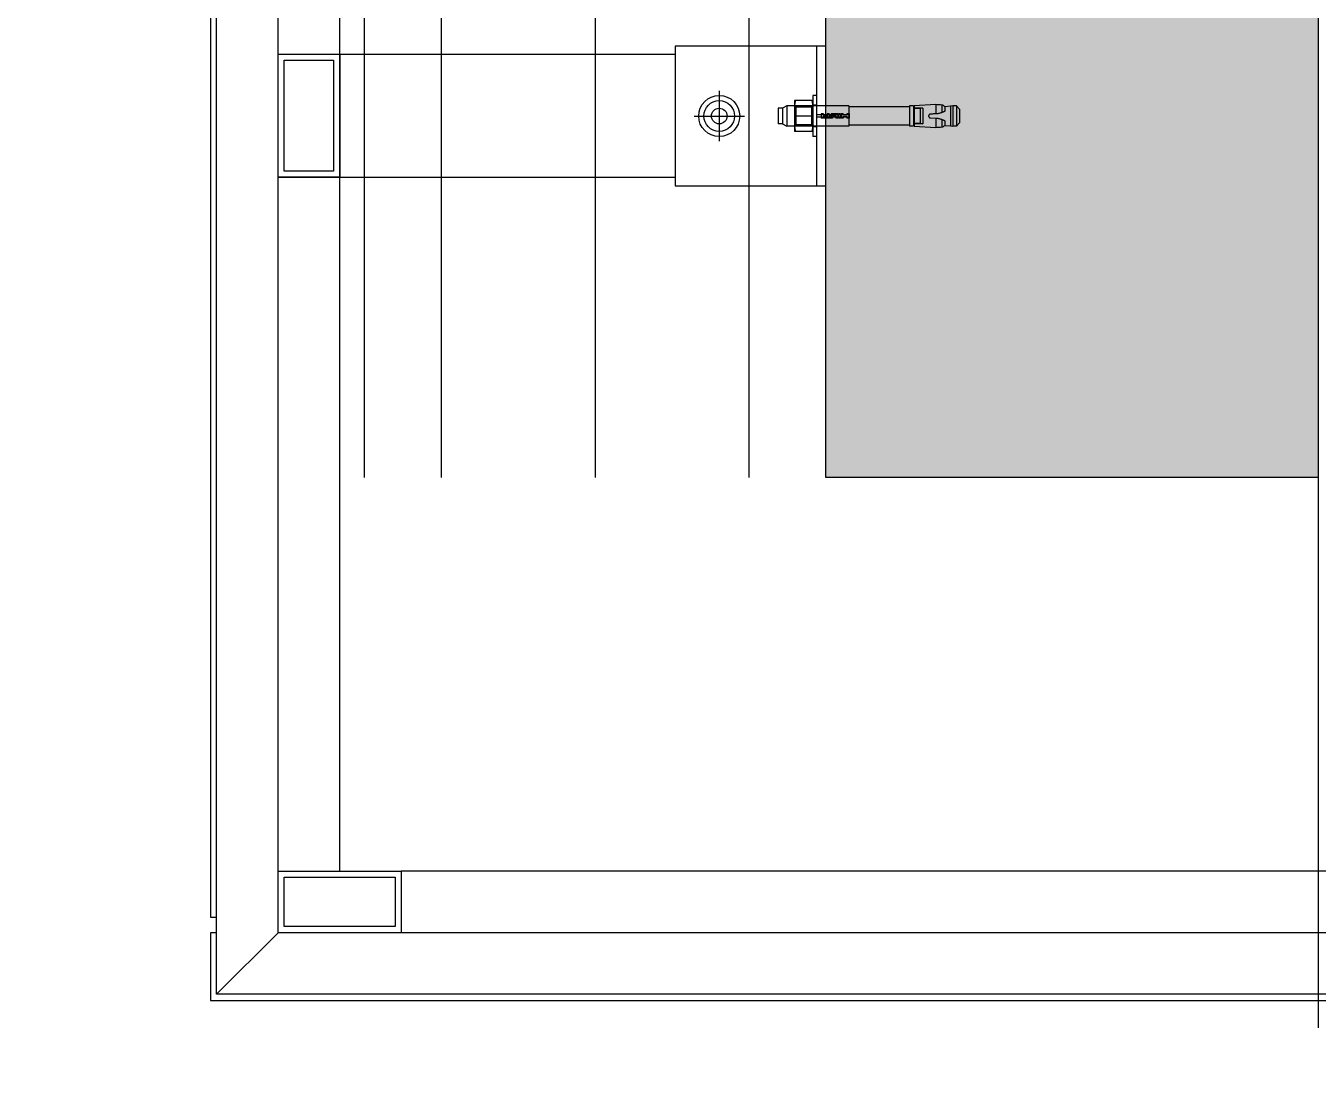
# Model space of a CAD drawing. Header units: inches. Extents: x 21 to 32698, y 13 to 3712.
# Drawn here: x 25453.71 to 25495.71, y 901.87 to 936.46 of the extents above; entities that cross this region are included whole.
import ezdxf

# ---------------------------------------------------------------- set-up
doc = ezdxf.new("R2010")
doc.units = ezdxf.units.IN
doc.header["$MEASUREMENT"] = 0
doc.linetypes.add('Centre', pattern=[3.175, 0.635, -0.47625, 1.5875, -0.47625])
for name, color, linetype, lineweight in [('Z_MİM_-KM-ALUMINIUM-09', 8, 'Continuous', 25), ('Z_MİM_-KM-FLOR-LEVL-2', 8, 'Centre', 25), ('Z_MİM_-KM-Gor-05', 8, 'Continuous', 25), ('Z_MİM_-KM-IRON-09', 8, 'Continuous', 25), ('Z_MİM_-KM-IZO-THERMAL', 8, 'Continuous', 25), ('Z_MİM_-KM-IZO-THERMAL-ROCKWOOL', 8, 'BATTING', 25), ('Z_MİM_-KM-PATTERN-00', 8, 'Continuous', 25), ('Z_MİM_-KM-STEEL-09', 8, 'Continuous', 25), ('Z_MİM_-KM-STRC-CONCRETE', 8, 'Continuous', 25), ('Z_MİM_-KM-WALL-PLASTER', 8, 'Continuous', 25), ('Z_MİM_00', 8, 'Continuous', 25)]:
    doc.layers.add(name, color=color, linetype=linetype, lineweight=lineweight)
doc.linetypes.add('BATTING', pattern='A,0.00254,-2.54,[134,ltypeshp.shx,S=2.54,R=0,X=-2.54,Y=0],-5.08,[134,ltypeshp.shx,S=2.54,R=180,X=2.54,Y=0],-2.54', length=10.16254)

# ---------------------------------------------------------------- blocks, each defined once
blk = doc.blocks.new('-KM_Çatı A Kesiti')
at = {"layer": 'Z_MİM_-KM-ALUMINIUM-09'}
blk.add_line((1745.092, -33.8, -0.011), (1747.092, -35.8, -0.011), dxfattribs=at)
for points, elevation in [([(1745.092, -35.8), (1745.092, -36), (1747.292, -36), (1747.292, 102.87), (1742.992, 102.87), (1742.992, 106.489), (1742.792, 106.489), (1742.792, 102.67), (1747.092, 102.67), (1747.092, -35.8), (1640.501, -35.8)], 0.006), ([(1640.501, -35.8), (1640.501, -36), (1744.592, -36), (1744.592, -35.8)], -0.005)]:
    blk.add_lwpolyline(points, dxfattribs=dict(at, elevation=elevation))
at = {"layer": 'Z_MİM_-KM-Gor-05'}
for p, q in [((1718.22, -11.758, 0.003), (1718.324, -11.654, 0.003)), ((1718.22, -11.758, 0.003), (1718.22, -11.878, 0.003)), ((1718.22, -11.758, 0.003), (1718.882, -11.758, 0.003)), ((1718.22, -11.758, 0.003), (1718.882, -11.758, 0.003)), ((1718.324, -11.654, 0.003), (1718.778, -11.654, 0.003)), ((1718.778, -11.654, 0.003), (1718.882, -11.758, 0.003)), ((1718.882, -11.758, 0.003), (1718.882, -11.878, 0.003)), ((1718.22, -11.878, 0.003), (1718.882, -11.878, 0.003)), ((1718.22, -11.878, 0.003), (1718.235, -11.954, 0.003)), ((1718.22, -11.878, 0.003), (1718.882, -11.878, 0.003)), ((1718.235, -11.954, 0.003), (1718.867, -11.954, 0.003)), ((1718.235, -11.954, 0.003), (1718.248, -12.131, 0.003)), ((1718.235, -11.954, 0.003), (1718.867, -11.954, 0.003)), ((1718.248, -12.131, 0.003), (1718.392, -12.131, 0.003)), ((1718.248, -12.131, 0.003), (1718.392, -12.131, 0.003)), ((1718.392, -12.131, 0.003), (1718.394, -12.133, 0.003)), ((1718.394, -12.133, 0.003), (1718.396, -12.135, 0.003)), ((1718.396, -12.135, 0.003), (1718.398, -12.137, 0.003)), ((1718.398, -12.137, 0.003), (1718.4, -12.139, 0.003)), ((1718.4, -12.139, 0.003), (1718.401, -12.141, 0.003)), ((1718.401, -12.141, 0.003), (1718.403, -12.144, 0.003)), ((1718.403, -12.144, 0.003), (1718.405, -12.146, 0.003)), ((1718.405, -12.146, 0.003), (1718.408, -12.153, 0.003)), ((1718.408, -12.153, 0.003), (1718.411, -12.16, 0.003)), ((1718.411, -12.16, 0.003), (1718.414, -12.167, 0.003)), ((1718.414, -12.167, 0.003), (1718.418, -12.175, 0.003)), ((1718.418, -12.175, 0.003), (1718.421, -12.183, 0.003)), ((1718.679, -12.187, 0.003), (1718.682, -12.179, 0.003)), ((1718.682, -12.179, 0.003), (1718.685, -12.172, 0.003)), ((1718.685, -12.172, 0.003), (1718.688, -12.165, 0.003)), ((1718.688, -12.165, 0.003), (1718.691, -12.158, 0.003)), ((1718.691, -12.158, 0.003), (1718.694, -12.152, 0.003)), ((1718.694, -12.152, 0.003), (1718.696, -12.146, 0.003)), ((1718.696, -12.146, 0.003), (1718.698, -12.144, 0.003)), ((1718.698, -12.144, 0.003), (1718.7, -12.141, 0.003)), ((1718.7, -12.141, 0.003), (1718.702, -12.139, 0.003)), ((1718.702, -12.139, 0.003), (1718.704, -12.137, 0.003)), ((1718.704, -12.137, 0.003), (1718.706, -12.135, 0.003)), ((1718.706, -12.135, 0.003), (1718.708, -12.133, 0.003)), ((1718.708, -12.133, 0.003), (1718.71, -12.131, 0.003)), ((1718.71, -12.131, 0.003), (1718.854, -12.131, 0.003)), ((1718.71, -12.131, 0.003), (1718.854, -12.131, 0.003)), ((1718.854, -12.131, 0.003), (1718.867, -11.954, 0.003)), ((1718.867, -11.954, 0.003), (1718.882, -11.878, 0.003)), ((1718.182, -12.429, 0.003), (1718.219, -13.133, 0.003)), ((1718.182, -12.429, 0.003), (1718.481, -12.429, 0.003)), ((1718.182, -12.429, 0.003), (1718.481, -12.429, 0.003)), ((1718.197, -12.227, 0.003), (1718.438, -12.227, 0.003)), ((1718.197, -12.227, 0.003), (1718.438, -12.227, 0.003)), ((1718.421, -12.183, 0.003), (1718.424, -12.191, 0.003)), ((1718.424, -12.191, 0.003), (1718.428, -12.2, 0.003)), ((1718.428, -12.2, 0.003), (1718.431, -12.209, 0.003)), ((1718.431, -12.209, 0.003), (1718.435, -12.218, 0.003)), ((1718.435, -12.218, 0.003), (1718.438, -12.227, 0.003)), ((1718.438, -12.227, 0.003), (1718.444, -12.245, 0.003)), ((1718.444, -12.245, 0.003), (1718.451, -12.263, 0.003)), ((1718.451, -12.263, 0.003), (1718.456, -12.281, 0.003)), ((1718.456, -12.281, 0.003), (1718.462, -12.3, 0.003)), ((1718.462, -12.3, 0.003), (1718.467, -12.318, 0.003)), ((1718.467, -12.318, 0.003), (1718.472, -12.337, 0.003)), ((1718.472, -12.337, 0.003), (1718.477, -12.356, 0.003)), ((1718.477, -12.356, 0.003), (1718.477, -12.366, 0.003)), ((1718.477, -12.366, 0.003), (1718.478, -12.377, 0.003)), ((1718.478, -12.377, 0.003), (1718.479, -12.398, 0.003)), ((1718.479, -12.398, 0.003), (1718.48, -12.408, 0.003)), ((1718.48, -12.408, 0.003), (1718.48, -12.418, 0.003)), ((1718.48, -12.418, 0.003), (1718.485, -12.504, 0.003)), ((1718.485, -12.504, 0.003), (1718.486, -12.529, 0.003)), ((1718.486, -12.529, 0.003), (1718.487, -12.554, 0.003)), ((1718.487, -12.554, 0.003), (1718.489, -12.579, 0.003)), ((1718.489, -12.579, 0.003), (1718.49, -12.604, 0.003)), ((1718.612, -12.604, 0.003), (1718.622, -12.408, 0.003)), ((1718.621, -12.429, 0.003), (1718.919, -12.429, 0.003)), ((1718.621, -12.429, 0.003), (1718.919, -12.429, 0.003)), ((1718.622, -12.408, 0.003), (1718.623, -12.398, 0.003)), ((1718.623, -12.398, 0.003), (1718.624, -12.377, 0.003)), ((1718.624, -12.366, 0.003), (1718.625, -12.356, 0.003)), ((1718.624, -12.377, 0.003), (1718.624, -12.366, 0.003)), ((1718.625, -12.356, 0.003), (1718.629, -12.337, 0.003)), ((1718.629, -12.337, 0.003), (1718.634, -12.318, 0.003)), ((1718.634, -12.318, 0.003), (1718.64, -12.3, 0.003)), ((1718.64, -12.3, 0.003), (1718.645, -12.281, 0.003)), ((1718.645, -12.281, 0.003), (1718.651, -12.263, 0.003)), ((1718.651, -12.263, 0.003), (1718.657, -12.245, 0.003)), ((1718.657, -12.245, 0.003), (1718.664, -12.227, 0.003)), ((1718.664, -12.227, 0.003), (1718.667, -12.219, 0.003)), ((1718.664, -12.227, 0.003), (1718.905, -12.227, 0.003)), ((1718.664, -12.227, 0.003), (1718.905, -12.227, 0.003)), ((1718.667, -12.219, 0.003), (1718.67, -12.21, 0.003)), ((1718.67, -12.21, 0.003), (1718.673, -12.202, 0.003)), ((1718.673, -12.202, 0.003), (1718.676, -12.194, 0.003)), ((1718.676, -12.194, 0.003), (1718.679, -12.187, 0.003)), ((1718.882, -13.133, 0.003), (1718.919, -12.429, 0.003)), ((1718.301, -12.852, 0.003), (1718.301, -13.133, 0.003)), ((1718.301, -12.852, 0.003), (1718.307, -12.938, 0.003)), ((1718.301, -12.852, 0.003), (1718.801, -12.852, 0.003)), ((1718.307, -12.938, 0.003), (1718.307, -13.133, 0.003)), ((1718.307, -12.938, 0.003), (1718.795, -12.938, 0.003)), ((1718.49, -12.604, 0.003), (1718.49, -12.609, 0.003)), ((1718.49, -12.609, 0.003), (1718.491, -12.614, 0.003)), ((1718.491, -12.614, 0.003), (1718.493, -12.618, 0.003)), ((1718.493, -12.618, 0.003), (1718.495, -12.623, 0.003)), ((1718.495, -12.623, 0.003), (1718.497, -12.627, 0.003)), ((1718.497, -12.627, 0.003), (1718.499, -12.631, 0.003)), ((1718.499, -12.631, 0.003), (1718.502, -12.635, 0.003)), ((1718.502, -12.635, 0.003), (1718.505, -12.639, 0.003)), ((1718.505, -12.639, 0.003), (1718.508, -12.642, 0.003)), ((1718.508, -12.642, 0.003), (1718.511, -12.645, 0.003)), ((1718.511, -12.645, 0.003), (1718.515, -12.648, 0.003)), ((1718.515, -12.648, 0.003), (1718.519, -12.651, 0.003)), ((1718.519, -12.651, 0.003), (1718.523, -12.653, 0.003)), ((1718.523, -12.653, 0.003), (1718.528, -12.655, 0.003)), ((1718.528, -12.655, 0.003), (1718.532, -12.657, 0.003)), ((1718.532, -12.657, 0.003), (1718.537, -12.658, 0.003)), ((1718.537, -12.658, 0.003), (1718.542, -12.659, 0.003)), ((1718.542, -12.659, 0.003), (1718.546, -12.66, 0.003)), ((1718.546, -12.66, 0.003), (1718.551, -12.66, 0.003)), ((1718.551, -12.66, 0.003), (1718.555, -12.66, 0.003)), ((1718.555, -12.66, 0.003), (1718.56, -12.659, 0.003)), ((1718.56, -12.659, 0.003), (1718.565, -12.658, 0.003)), ((1718.565, -12.658, 0.003), (1718.57, -12.657, 0.003)), ((1718.57, -12.657, 0.003), (1718.574, -12.655, 0.003)), ((1718.574, -12.655, 0.003), (1718.578, -12.653, 0.003)), ((1718.578, -12.653, 0.003), (1718.583, -12.651, 0.003)), ((1718.583, -12.651, 0.003), (1718.587, -12.648, 0.003)), ((1718.587, -12.648, 0.003), (1718.59, -12.645, 0.003)), ((1718.59, -12.645, 0.003), (1718.594, -12.642, 0.003)), ((1718.594, -12.642, 0.003), (1718.597, -12.639, 0.003)), ((1718.597, -12.639, 0.003), (1718.6, -12.635, 0.003)), ((1718.6, -12.635, 0.003), (1718.603, -12.631, 0.003)), ((1718.603, -12.631, 0.003), (1718.605, -12.627, 0.003)), ((1718.605, -12.627, 0.003), (1718.607, -12.623, 0.003)), ((1718.607, -12.623, 0.003), (1718.609, -12.618, 0.003)), ((1718.609, -12.618, 0.003), (1718.61, -12.614, 0.003)), ((1718.61, -12.614, 0.003), (1718.611, -12.609, 0.003)), ((1718.611, -12.609, 0.003), (1718.612, -12.604, 0.003)), ((1718.795, -12.938, 0.003), (1718.801, -12.852, 0.003)), ((1718.795, -12.938, 0.003), (1718.795, -13.133, 0.003)), ((1718.801, -12.852, 0.003), (1718.801, -13.133, 0.003)), ((1718.219, -13.133, 0.003), (1718.882, -13.133, 0.003)), ((1718.224, -13.154, 0.003), (1718.224, -13.283, 0.003)), ((1718.224, -13.154, 0.003), (1718.878, -13.154, 0.003)), ((1718.224, -13.283, 0.003), (1718.878, -13.283, 0.003)), ((1718.251, -13.283, 0.003), (1718.251, -15.258, 0.003)), ((1718.307, -13.133, 0.003), (1718.307, -13.154, 0.003)), ((1718.795, -13.133, 0.003), (1718.795, -13.154, 0.003)), ((1718.851, -13.283, 0.003), (1718.851, -15.258, 0.003)), ((1718.878, -13.154, 0.003), (1718.878, -13.283, 0.003)), ((1718.217, -15.258, 0.003), (1718.217, -16.3, 0.003)), ((1718.217, -15.258, 0.003), (1718.485, -15.258, 0.003)), ((1718.485, -15.241, 0.003), (1718.485, -15.314, 0.003)), ((1718.485, -15.241, 0.003), (1718.617, -15.241, 0.003)), ((1718.485, -15.258, 0.003), (1718.617, -15.258, 0.003)), ((1718.485, -15.314, 0.003), (1718.521, -15.314, 0.003)), ((1718.485, -15.433, 0.003), (1718.485, -15.506, 0.003)), ((1718.485, -15.433, 0.003), (1718.521, -15.433, 0.003)), ((1718.485, -15.506, 0.003), (1718.617, -15.506, 0.003)), ((1718.485, -15.521, 0.003), (1718.485, -15.594, 0.003)), ((1718.485, -15.521, 0.003), (1718.617, -15.521, 0.003)), ((1718.509, -15.258, 0.003), (1718.509, -16.3, 0.003)), ((1718.521, -15.314, 0.003), (1718.521, -15.433, 0.003)), ((1718.582, -15.314, 0.003), (1718.582, -15.433, 0.003)), ((1718.582, -15.314, 0.003), (1718.617, -15.314, 0.003)), ((1718.582, -15.433, 0.003), (1718.617, -15.433, 0.003)), ((1718.592, -15.258, 0.003), (1718.592, -16.3, 0.003)), ((1718.617, -15.241, 0.003), (1718.617, -15.314, 0.003)), ((1718.617, -15.258, 0.003), (1718.884, -15.258, 0.003)), ((1718.617, -15.433, 0.003), (1718.617, -15.506, 0.003)), ((1718.617, -15.521, 0.003), (1718.617, -15.594, 0.003)), ((1718.884, -15.258, 0.003), (1718.884, -16.3, 0.003)), ((1718.485, -15.594, 0.003), (1718.617, -15.594, 0.003)), ((1718.485, -15.608, 0.003), (1718.485, -15.83, 0.003)), ((1718.485, -15.608, 0.003), (1718.617, -15.608, 0.003)), ((1718.485, -15.83, 0.003), (1718.543, -15.83, 0.003)), ((1718.485, -15.888, 0.003), (1718.485, -15.961, 0.003)), ((1718.485, -15.888, 0.003), (1718.558, -15.888, 0.003)), ((1718.543, -15.681, 0.003), (1718.543, -15.83, 0.003)), ((1718.543, -15.681, 0.003), (1718.617, -15.681, 0.003)), ((1718.558, -15.782, 0.003), (1718.558, -15.888, 0.003)), ((1718.558, -15.782, 0.003), (1718.617, -15.782, 0.003)), ((1718.617, -15.608, 0.003), (1718.617, -15.681, 0.003)), ((1718.617, -15.782, 0.003), (1718.617, -16.067, 0.003)), ((1717.884, -16.3, 0.003), (1717.884, -16.425, 0.003)), ((1717.884, -16.3, 0.003), (1719.217, -16.3, 0.003)), ((1718.197, -16.3, 0.003), (1718.197, -16.425, 0.003)), ((1718.217, -16.3, 0.003), (1718.217, -17.021, 0.003)), ((1718.485, -15.961, 0.003), (1718.558, -15.961, 0.003)), ((1718.485, -16.081, 0.003), (1718.485, -16.154, 0.003)), ((1718.485, -16.081, 0.003), (1718.617, -16.081, 0.003)), ((1718.485, -16.154, 0.003), (1718.617, -16.154, 0.003)), ((1718.509, -16.3, 0.003), (1718.592, -16.3, 0.003)), ((1718.558, -15.961, 0.003), (1718.558, -16.067, 0.003)), ((1718.558, -16.067, 0.003), (1718.617, -16.067, 0.003)), ((1718.617, -16.081, 0.003), (1718.617, -16.154, 0.003)), ((1718.884, -16.3, 0.003), (1718.884, -17.021, 0.003)), ((1718.905, -16.3, 0.003), (1718.905, -16.425, 0.003)), ((1719.217, -16.3, 0.003), (1719.217, -16.425, 0.003)), ((1717.884, -16.425, 0.003), (1719.217, -16.425, 0.003)), ((1718.051, -16.425, 0.003), (1718.051, -17.021, 0.003)), ((1718.051, -16.425, 0.003), (1719.051, -16.425, 0.003)), ((1718.051, -16.453, 0.003), (1718.076, -16.448, 0.003)), ((1718.051, -16.453, 0.003), (1718.076, -16.448, 0.003)), ((1718.076, -16.448, 0.003), (1718.1, -16.443, 0.003)), ((1718.076, -16.448, 0.003), (1718.1, -16.443, 0.003)), ((1718.1, -16.443, 0.003), (1718.123, -16.44, 0.003)), ((1718.1, -16.443, 0.003), (1718.123, -16.44, 0.003)), ((1718.123, -16.44, 0.003), (1718.146, -16.436, 0.003)), ((1718.123, -16.44, 0.003), (1718.146, -16.436, 0.003)), ((1718.146, -16.436, 0.003), (1718.169, -16.433, 0.003)), ((1718.146, -16.436, 0.003), (1718.169, -16.433, 0.003)), ((1718.169, -16.433, 0.003), (1718.191, -16.431, 0.003)), ((1718.169, -16.433, 0.003), (1718.191, -16.431, 0.003)), ((1718.191, -16.431, 0.003), (1718.213, -16.429, 0.003)), ((1718.191, -16.431, 0.003), (1718.213, -16.429, 0.003)), ((1718.213, -16.429, 0.003), (1718.235, -16.427, 0.003)), ((1718.213, -16.429, 0.003), (1718.235, -16.427, 0.003)), ((1718.22, -16.425, 0.003), (1718.263, -16.468, 0.003)), ((1718.235, -16.427, 0.003), (1718.257, -16.426, 0.003)), ((1718.235, -16.427, 0.003), (1718.257, -16.426, 0.003)), ((1718.257, -16.426, 0.003), (1718.279, -16.425, 0.003)), ((1718.257, -16.426, 0.003), (1718.279, -16.425, 0.003)), ((1718.263, -16.468, 0.003), (1718.263, -16.978, 0.003)), ((1718.263, -16.468, 0.003), (1718.839, -16.468, 0.003)), ((1718.279, -16.425, 0.003), (1718.301, -16.425, 0.003)), ((1718.279, -16.425, 0.003), (1718.301, -16.425, 0.003)), ((1718.301, -16.425, 0.003), (1718.335, -16.426, 0.003)), ((1718.301, -16.425, 0.003), (1718.325, -16.425, 0.003)), ((1718.325, -16.425, 0.003), (1718.349, -16.426, 0.003)), ((1718.335, -16.426, 0.003), (1718.37, -16.427, 0.003)), ((1718.349, -16.426, 0.003), (1718.373, -16.427, 0.003)), ((1718.37, -16.427, 0.003), (1718.404, -16.43, 0.003)), ((1718.373, -16.427, 0.003), (1718.397, -16.429, 0.003)), ((1718.397, -16.429, 0.003), (1718.422, -16.432, 0.003)), ((1718.404, -16.43, 0.003), (1718.439, -16.434, 0.003)), ((1718.422, -16.432, 0.003), (1718.446, -16.435, 0.003)), ((1718.439, -16.434, 0.003), (1718.475, -16.439, 0.003)), ((1718.446, -16.435, 0.003), (1718.472, -16.438, 0.003)), ((1718.472, -16.438, 0.003), (1718.497, -16.443, 0.003)), ((1718.475, -16.439, 0.003), (1718.512, -16.445, 0.003)), ((1718.497, -16.443, 0.003), (1718.524, -16.447, 0.003)), ((1718.512, -16.445, 0.003), (1718.551, -16.453, 0.003)), ((1718.524, -16.447, 0.003), (1718.551, -16.453, 0.003)), ((1718.551, -16.453, 0.003), (1718.578, -16.447, 0.003)), ((1718.551, -16.453, 0.003), (1718.576, -16.448, 0.003)), ((1718.551, -16.453, 0.003), (1718.551, -16.993, 0.003)), ((1718.551, -16.453, 0.003), (1718.551, -16.993, 0.003)), ((1718.576, -16.448, 0.003), (1718.6, -16.443, 0.003)), ((1718.578, -16.447, 0.003), (1718.604, -16.443, 0.003)), ((1718.6, -16.443, 0.003), (1718.623, -16.44, 0.003)), ((1718.604, -16.443, 0.003), (1718.63, -16.438, 0.003)), ((1718.623, -16.44, 0.003), (1718.646, -16.436, 0.003)), ((1718.63, -16.438, 0.003), (1718.655, -16.435, 0.003)), ((1718.646, -16.436, 0.003), (1718.669, -16.433, 0.003)), ((1718.655, -16.435, 0.003), (1718.68, -16.432, 0.003)), ((1718.669, -16.433, 0.003), (1718.691, -16.431, 0.003)), ((1718.68, -16.432, 0.003), (1718.704, -16.429, 0.003)), ((1718.691, -16.431, 0.003), (1718.713, -16.429, 0.003)), ((1718.704, -16.429, 0.003), (1718.729, -16.427, 0.003)), ((1718.713, -16.429, 0.003), (1718.735, -16.427, 0.003)), ((1718.729, -16.427, 0.003), (1718.753, -16.426, 0.003)), ((1718.735, -16.427, 0.003), (1718.757, -16.426, 0.003)), ((1718.753, -16.426, 0.003), (1718.777, -16.425, 0.003)), ((1718.757, -16.426, 0.003), (1718.779, -16.425, 0.003)), ((1718.777, -16.425, 0.003), (1718.801, -16.425, 0.003)), ((1718.779, -16.425, 0.003), (1718.801, -16.425, 0.003)), ((1718.801, -16.425, 0.003), (1718.823, -16.425, 0.003)), ((1718.801, -16.425, 0.003), (1718.823, -16.425, 0.003)), ((1718.823, -16.425, 0.003), (1718.845, -16.426, 0.003)), ((1718.823, -16.425, 0.003), (1718.845, -16.426, 0.003)), ((1718.839, -16.468, 0.003), (1718.882, -16.425, 0.003)), ((1718.839, -16.468, 0.003), (1718.839, -16.978, 0.003)), ((1718.845, -16.426, 0.003), (1718.866, -16.427, 0.003)), ((1718.845, -16.426, 0.003), (1718.866, -16.427, 0.003)), ((1718.866, -16.427, 0.003), (1718.888, -16.429, 0.003)), ((1718.866, -16.427, 0.003), (1718.888, -16.429, 0.003)), ((1718.888, -16.429, 0.003), (1718.91, -16.431, 0.003)), ((1718.888, -16.429, 0.003), (1718.91, -16.431, 0.003)), ((1718.91, -16.431, 0.003), (1718.933, -16.433, 0.003)), ((1718.91, -16.431, 0.003), (1718.933, -16.433, 0.003)), ((1718.933, -16.433, 0.003), (1718.955, -16.436, 0.003)), ((1718.933, -16.433, 0.003), (1718.955, -16.436, 0.003)), ((1718.955, -16.436, 0.003), (1718.978, -16.44, 0.003)), ((1718.955, -16.436, 0.003), (1718.978, -16.44, 0.003)), ((1718.978, -16.44, 0.003), (1719.002, -16.443, 0.003)), ((1718.978, -16.44, 0.003), (1719.002, -16.443, 0.003)), ((1719.002, -16.443, 0.003), (1719.026, -16.448, 0.003)), ((1719.002, -16.443, 0.003), (1719.026, -16.448, 0.003)), ((1719.026, -16.448, 0.003), (1719.051, -16.453, 0.003)), ((1719.026, -16.448, 0.003), (1719.051, -16.453, 0.003)), ((1719.051, -16.425, 0.003), (1719.051, -17.021, 0.003)), ((1718.051, -16.993, 0.003), (1718.076, -16.998, 0.003)), ((1718.051, -16.993, 0.003), (1718.076, -16.998, 0.003)), ((1718.051, -17.021, 0.003), (1719.051, -17.021, 0.003)), ((1718.076, -16.998, 0.003), (1718.1, -17.002, 0.003)), ((1718.076, -16.998, 0.003), (1718.1, -17.002, 0.003)), ((1718.1, -17.002, 0.003), (1718.123, -17.006, 0.003)), ((1718.1, -17.002, 0.003), (1718.123, -17.006, 0.003)), ((1718.123, -17.006, 0.003), (1718.146, -17.01, 0.003)), ((1718.123, -17.006, 0.003), (1718.146, -17.01, 0.003)), ((1718.146, -17.01, 0.003), (1718.169, -17.013, 0.003)), ((1718.146, -17.01, 0.003), (1718.169, -17.013, 0.003)), ((1718.169, -17.013, 0.003), (1718.191, -17.015, 0.003)), ((1718.169, -17.013, 0.003), (1718.191, -17.015, 0.003)), ((1718.191, -17.015, 0.003), (1718.213, -17.017, 0.003)), ((1718.191, -17.015, 0.003), (1718.213, -17.017, 0.003)), ((1718.213, -17.017, 0.003), (1718.235, -17.019, 0.003)), ((1718.213, -17.017, 0.003), (1718.235, -17.019, 0.003)), ((1718.217, -17.021, 0.003), (1718.217, -17.267, 0.003)), ((1718.22, -17.021, 0.003), (1718.263, -16.978, 0.003)), ((1718.235, -17.019, 0.003), (1718.257, -17.02, 0.003)), ((1718.235, -17.019, 0.003), (1718.257, -17.02, 0.003)), ((1718.257, -17.02, 0.003), (1718.279, -17.021, 0.003)), ((1718.257, -17.02, 0.003), (1718.279, -17.021, 0.003)), ((1718.263, -16.978, 0.003), (1718.839, -16.978, 0.003)), ((1718.279, -17.021, 0.003), (1718.301, -17.021, 0.003)), ((1718.279, -17.021, 0.003), (1718.301, -17.021, 0.003)), ((1718.301, -17.021, 0.003), (1718.323, -17.021, 0.003)), ((1718.301, -17.021, 0.003), (1718.323, -17.021, 0.003)), ((1718.323, -17.021, 0.003), (1718.345, -17.02, 0.003)), ((1718.323, -17.021, 0.003), (1718.345, -17.02, 0.003)), ((1718.345, -17.02, 0.003), (1718.366, -17.019, 0.003)), ((1718.345, -17.02, 0.003), (1718.366, -17.019, 0.003)), ((1718.366, -17.019, 0.003), (1718.388, -17.017, 0.003)), ((1718.366, -17.019, 0.003), (1718.388, -17.017, 0.003)), ((1718.388, -17.017, 0.003), (1718.41, -17.015, 0.003)), ((1718.388, -17.017, 0.003), (1718.41, -17.015, 0.003)), ((1718.41, -17.015, 0.003), (1718.433, -17.013, 0.003)), ((1718.41, -17.015, 0.003), (1718.433, -17.013, 0.003)), ((1718.433, -17.013, 0.003), (1718.455, -17.01, 0.003)), ((1718.433, -17.013, 0.003), (1718.455, -17.01, 0.003)), ((1718.455, -17.01, 0.003), (1718.478, -17.006, 0.003)), ((1718.455, -17.01, 0.003), (1718.478, -17.006, 0.003)), ((1718.478, -17.006, 0.003), (1718.502, -17.002, 0.003)), ((1718.478, -17.006, 0.003), (1718.502, -17.002, 0.003)), ((1718.502, -17.002, 0.003), (1718.526, -16.998, 0.003)), ((1718.502, -17.002, 0.003), (1718.526, -16.998, 0.003)), ((1718.526, -16.998, 0.003), (1718.551, -16.993, 0.003)), ((1718.526, -16.998, 0.003), (1718.551, -16.993, 0.003)), ((1718.551, -16.993, 0.003), (1718.576, -16.998, 0.003)), ((1718.551, -16.993, 0.003), (1718.576, -16.998, 0.003)), ((1718.576, -16.998, 0.003), (1718.6, -17.002, 0.003)), ((1718.576, -16.998, 0.003), (1718.6, -17.002, 0.003)), ((1718.6, -17.002, 0.003), (1718.623, -17.006, 0.003)), ((1718.6, -17.002, 0.003), (1718.623, -17.006, 0.003)), ((1718.623, -17.006, 0.003), (1718.646, -17.01, 0.003)), ((1718.623, -17.006, 0.003), (1718.646, -17.01, 0.003)), ((1718.646, -17.01, 0.003), (1718.669, -17.013, 0.003)), ((1718.646, -17.01, 0.003), (1718.669, -17.013, 0.003)), ((1718.669, -17.013, 0.003), (1718.691, -17.015, 0.003)), ((1718.669, -17.013, 0.003), (1718.691, -17.015, 0.003)), ((1718.691, -17.015, 0.003), (1718.713, -17.017, 0.003)), ((1718.691, -17.015, 0.003), (1718.713, -17.017, 0.003)), ((1718.713, -17.017, 0.003), (1718.735, -17.019, 0.003)), ((1718.713, -17.017, 0.003), (1718.735, -17.019, 0.003)), ((1718.735, -17.019, 0.003), (1718.757, -17.02, 0.003)), ((1718.735, -17.019, 0.003), (1718.757, -17.02, 0.003)), ((1718.757, -17.02, 0.003), (1718.779, -17.021, 0.003)), ((1718.757, -17.02, 0.003), (1718.779, -17.021, 0.003)), ((1718.779, -17.021, 0.003), (1718.801, -17.021, 0.003)), ((1718.779, -17.021, 0.003), (1718.801, -17.021, 0.003)), ((1718.801, -17.021, 0.003), (1718.835, -17.02, 0.003)), ((1718.801, -17.021, 0.003), (1718.823, -17.021, 0.003)), ((1718.823, -17.021, 0.003), (1718.845, -17.02, 0.003)), ((1718.835, -17.02, 0.003), (1718.87, -17.019, 0.003)), ((1718.839, -16.978, 0.003), (1718.882, -17.021, 0.003)), ((1718.845, -17.02, 0.003), (1718.866, -17.019, 0.003)), ((1718.866, -17.019, 0.003), (1718.888, -17.017, 0.003)), ((1718.87, -17.019, 0.003), (1718.904, -17.016, 0.003)), ((1718.884, -17.021, 0.003), (1718.884, -17.267, 0.003)), ((1718.888, -17.017, 0.003), (1718.91, -17.015, 0.003)), ((1718.904, -17.016, 0.003), (1718.939, -17.012, 0.003)), ((1718.91, -17.015, 0.003), (1718.933, -17.013, 0.003)), ((1718.933, -17.013, 0.003), (1718.955, -17.01, 0.003)), ((1718.939, -17.012, 0.003), (1718.975, -17.007, 0.003)), ((1718.955, -17.01, 0.003), (1718.978, -17.006, 0.003)), ((1718.975, -17.007, 0.003), (1719.012, -17.001, 0.003)), ((1718.978, -17.006, 0.003), (1719.002, -17.002, 0.003)), ((1719.002, -17.002, 0.003), (1719.026, -16.998, 0.003)), ((1719.012, -17.001, 0.003), (1719.051, -16.993, 0.003)), ((1719.026, -16.998, 0.003), (1719.051, -16.993, 0.003)), ((1718.217, -17.267, 0.003), (1718.884, -17.267, 0.003)), ((1718.217, -17.267, 0.003), (1718.297, -17.404, 0.003)), ((1718.217, -17.267, 0.003), (1718.884, -17.267, 0.003)), ((1718.297, -17.404, 0.003), (1718.297, -17.55, 0.003)), ((1718.297, -17.404, 0.003), (1718.805, -17.404, 0.003)), ((1718.297, -17.404, 0.003), (1718.805, -17.404, 0.003)), ((1718.297, -17.55, 0.003), (1718.805, -17.55, 0.003)), ((1718.805, -17.404, 0.003), (1718.884, -17.267, 0.003)), ((1718.805, -17.404, 0.003), (1718.805, -17.55, 0.003)), ((1718.551, -20.283, 0.003), (1718.551, -18.649, 0.003)), ((1717.734, -19.466, 0.003), (1719.368, -19.466, 0.003))]:
    blk.add_line(p, q, dxfattribs=at)
for radius in [0.667, 0.5, 0.254]:
    blk.add_circle((1718.551, -19.466, 0.003), radius, dxfattribs=at)
for centre, radius, start, end in [((1718.362, -12.252, 0.003), 0.167, 133.0605, 171.2863), ((1718.74, -12.252, 0.003), 0.167, 8.7137, 46.9395), ((1720.485, -12.495, 0.003), 2.304, 173.3311, 178.3584), ((1716.616, -12.495, 0.003), 2.304, 1.6416, 6.6689)]:
    blk.add_arc(centre, radius, start, end, dxfattribs=at)
at = {"layer": 'Z_MİM_-KM-IRON-09', "elevation": 0.014}
for points in [[(1716.285, -16), (1716.285, -20.898), (1720.817, -20.898), (1720.817, -16)], [(1716.285, -16), (1716.285, -16.3), (1720.817, -16.3), (1720.817, -16)]]:
    blk.add_lwpolyline(points, close=True, dxfattribs=at)
at = {"layer": 'Z_MİM_-KM-STEEL-09'}
for p, q in [((1743.092, 98.199, -0.018), (1743.092, -29.8, -0.015)), ((1745.092, 98.199, -0.02), (1745.092, -29.8, -0.016)), ((1716.54, -31.8, -0.005), (1716.54, -20.898, 0.002)), ((1720.54, -33.8, -0.007), (1720.54, -20.898, 0.002)), ((1743.092, -31.8, -0.005), (1642.797, -31.8, -0.005)), ((1745.092, -33.8, -0.006), (1642.797, -33.8, -0.006))]:
    blk.add_line(p, q, dxfattribs=at)
for points, elevation in [([(1743.092, -33.8), (1743.092, -29.8), (1745.092, -29.8), (1745.092, -33.8)], 0.002), ([(1743.292, -33.6), (1743.292, -30), (1744.892, -30), (1744.892, -33.6)], 0.002), ([(1716.54, -31.8), (1720.54, -31.8), (1720.54, -33.8), (1716.54, -33.8)], 0.006), ([(1716.74, -32), (1720.34, -32), (1720.34, -33.6), (1716.74, -33.6)], 0.006)]:
    blk.add_lwpolyline(points, close=True, dxfattribs=dict(at, elevation=elevation))

msp = doc.modelspace()

# ---------------------------------------------------------------- hatches: boundary and pattern name
at = {"layer": 'Z_MİM_-KM-PATTERN-00', "ltscale": 1.5}
msp.add_hatch(color=256, dxfattribs=at).paths.add_polyline_path([(25479.714, 921.784), (25495.714, 921.784), (25495.714, 2642.084), (25480.714, 2642.084), (25480.714, 2582.084), (25435.714, 2582.084), (25435.714, 2557.084), (25480.714, 2557.084), (25480.714, 2127.083), (25435.714, 2127.083), (25435.714, 2102.083), (25480.714, 2102.083), (25480.714, 1882.084), (25435.714, 1882.084), (25435.714, 1857.084), (25480.714, 1857.084), (25480.714, 1662.084), (25435.714, 1662.084), (25435.714, 1637.084), (25479.714, 1637.084), (25479.714, 1037.083), (25435.714, 1037.083), (25435.714, 1012.083), (25479.714, 1012.083)])

# ---------------------------------------------------------------- linework, layer by layer
at = {"layer": 'Z_MİM_-KM-FLOR-LEVL-2', "ltscale": 20}
msp.add_line((25495.714, 2926.374), (25495.714, 682.947), dxfattribs=at)
at = {"layer": 'Z_MİM_-KM-IZO-THERMAL', "ltscale": 0.25}
msp.add_lwpolyline([(25296.806, 999.583), (25467.214, 999.583), (25467.214, 921.784)], dxfattribs=at)
at = {"layer": 'Z_MİM_-KM-IZO-THERMAL-ROCKWOOL', "ltscale": 0.4, "elevation": 0}
msp.add_lwpolyline([(25296.806, 1004.583), (25472.214, 1004.583), (25472.214, 921.784)], dxfattribs=at)
at = {"layer": 'Z_MİM_-KM-STRC-CONCRETE'}
msp.add_lwpolyline([(25495.714, 2582.084), (25495.714, 1012.083), (25495.714, 921.784), (25479.714, 921.784), (25479.714, 1012.083), (25435.714, 1012.083), (25435.714, 1037.083), (25479.714, 1037.083), (25479.714, 1637.084), (25435.714, 1637.084), (25435.714, 1662.084), (25480.714, 1662.084), (25480.714, 1857.084), (25435.714, 1857.084), (25435.714, 1882.084), (25480.714, 1882.084), (25480.714, 2102.083)], dxfattribs=at)
at = {"layer": 'Z_MİM_-KM-WALL-PLASTER', "elevation": 0}
msp.add_lwpolyline([(25296.806, 1009.583), (25477.214, 1009.583), (25477.214, 921.784)], dxfattribs=at)
at = {"layer": 'Z_MİM_-KM-WALL-PLASTER'}
msp.add_lwpolyline([(25296.806, 997.083), (25464.714, 997.083), (25464.714, 921.784)], dxfattribs=at)

# ---------------------------------------------------------------- block references
at = {"layer": 'Z_MİM_00', "rotation": 270}
msp.add_blockref('-KM_Çatı A Kesiti', (25495.714, 2652.084), dxfattribs=at)

doc.saveas('drawing.dxf')
